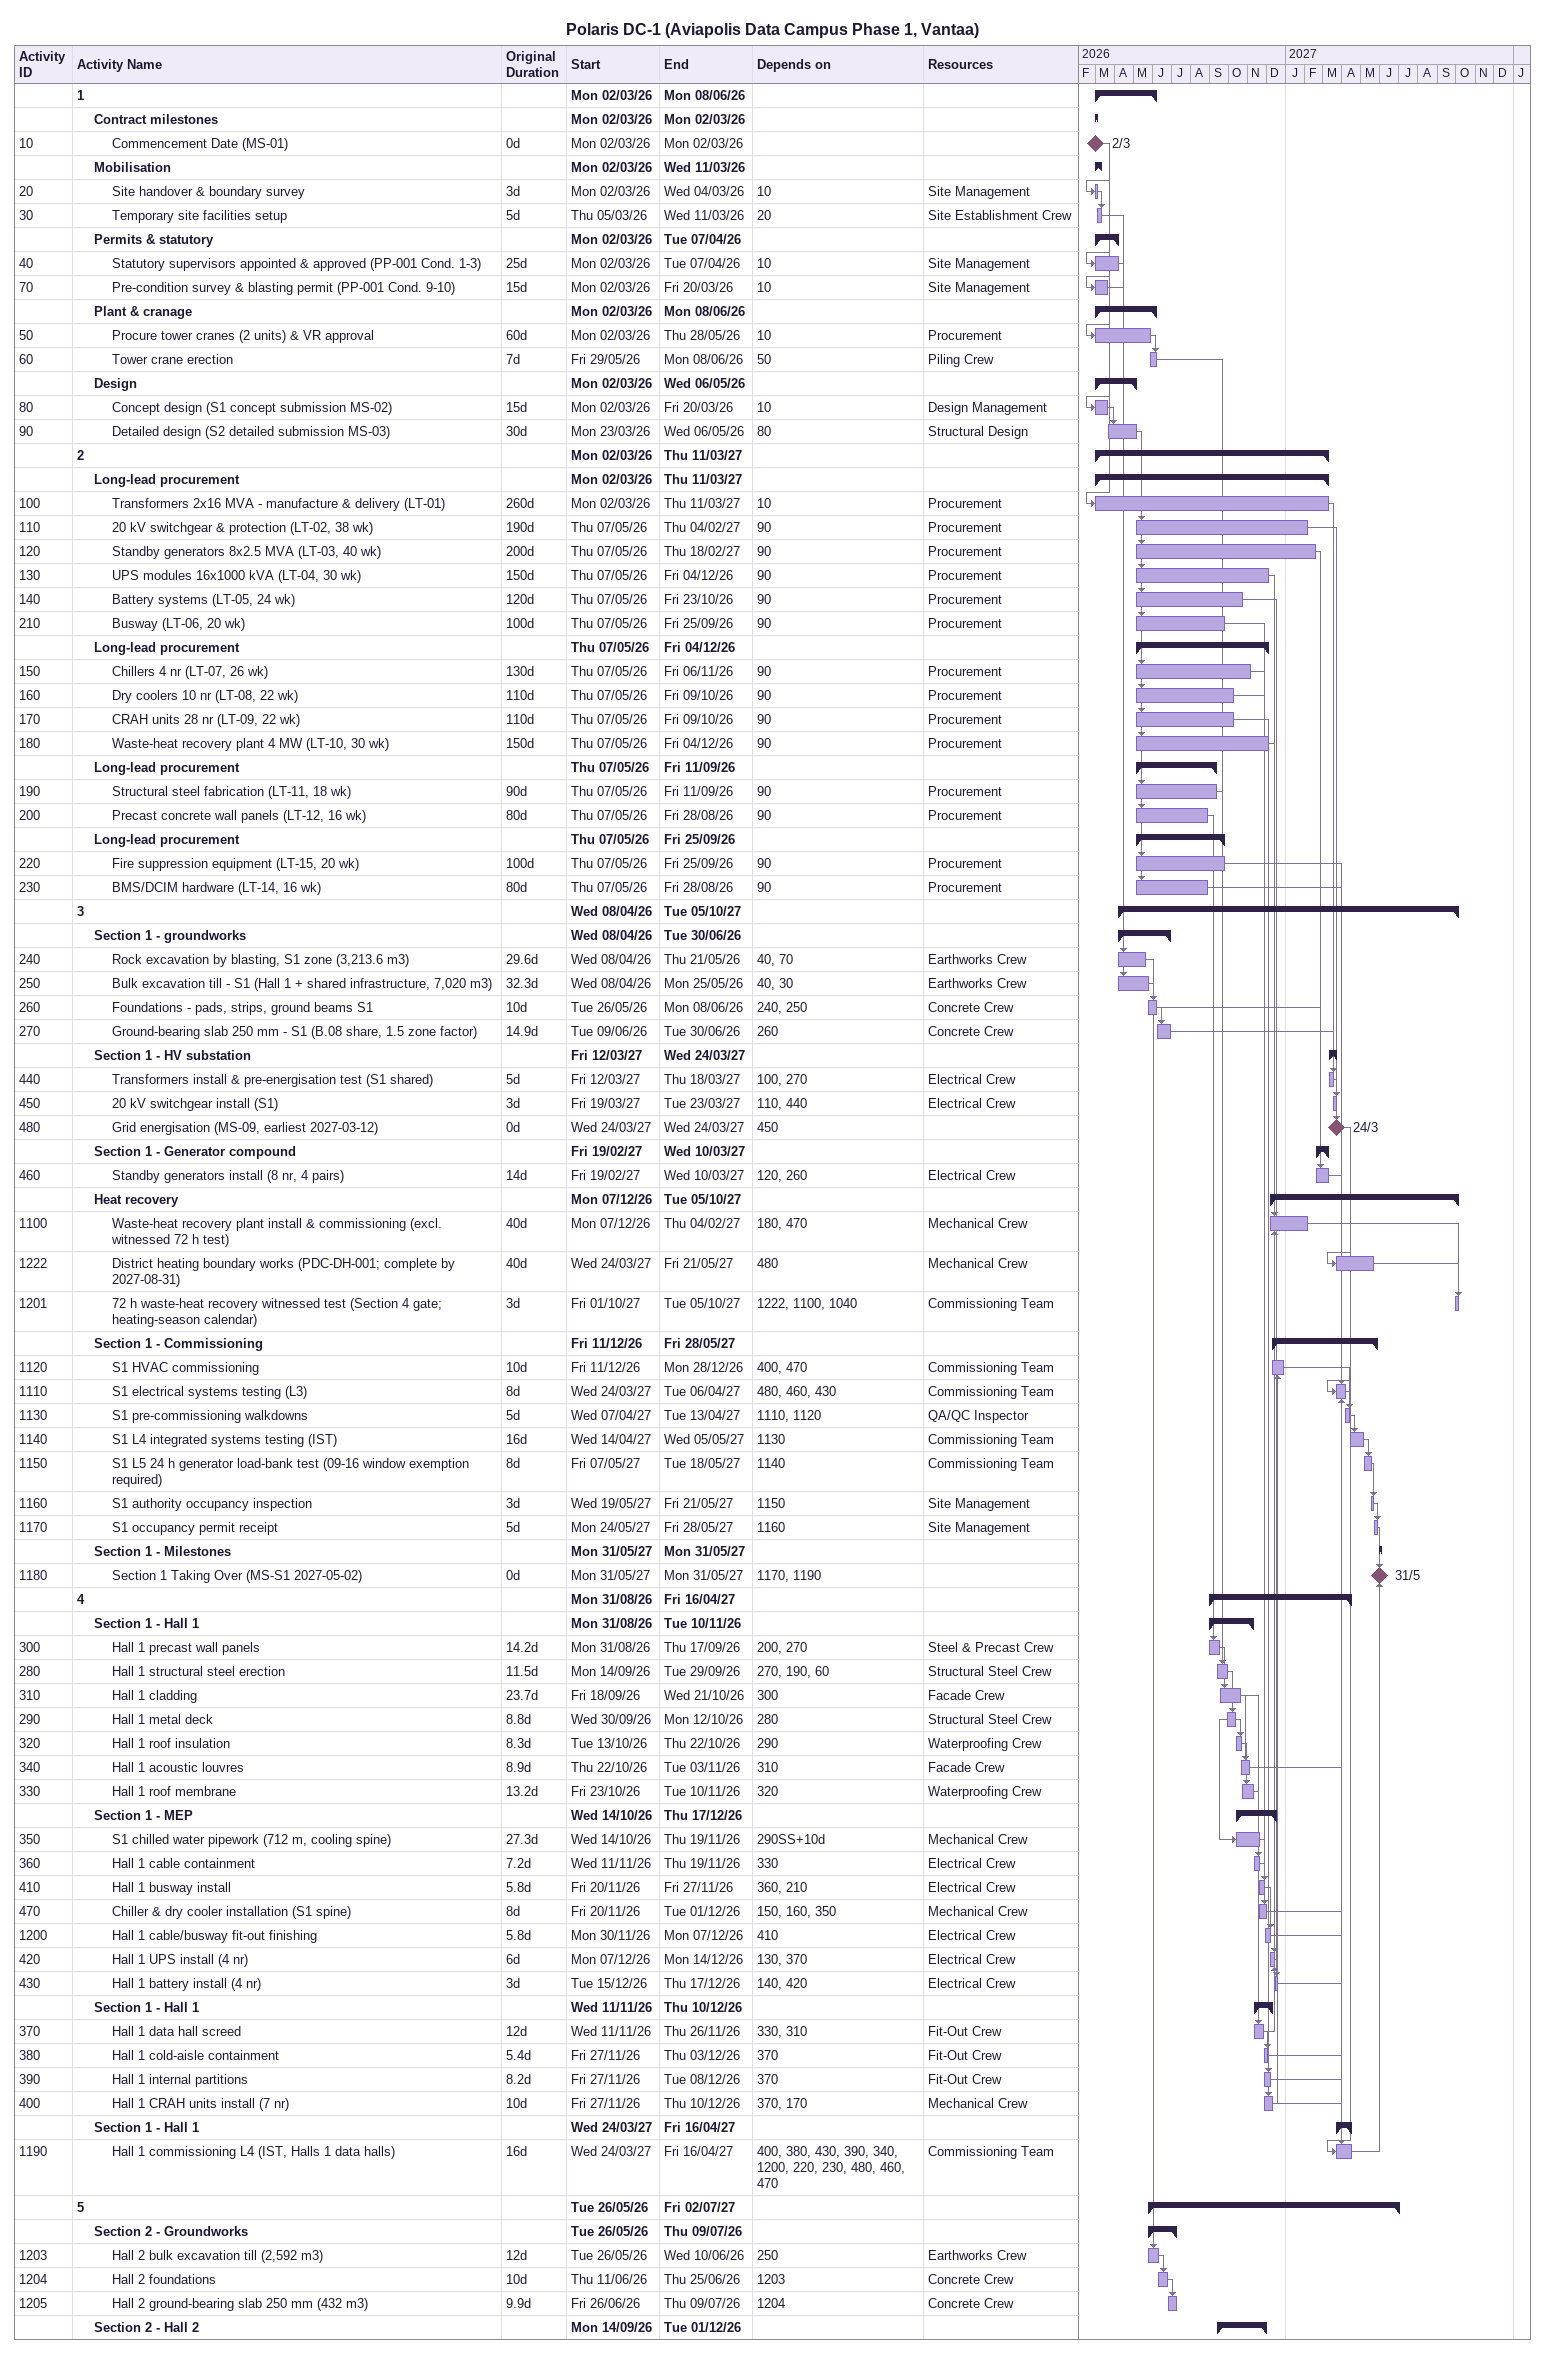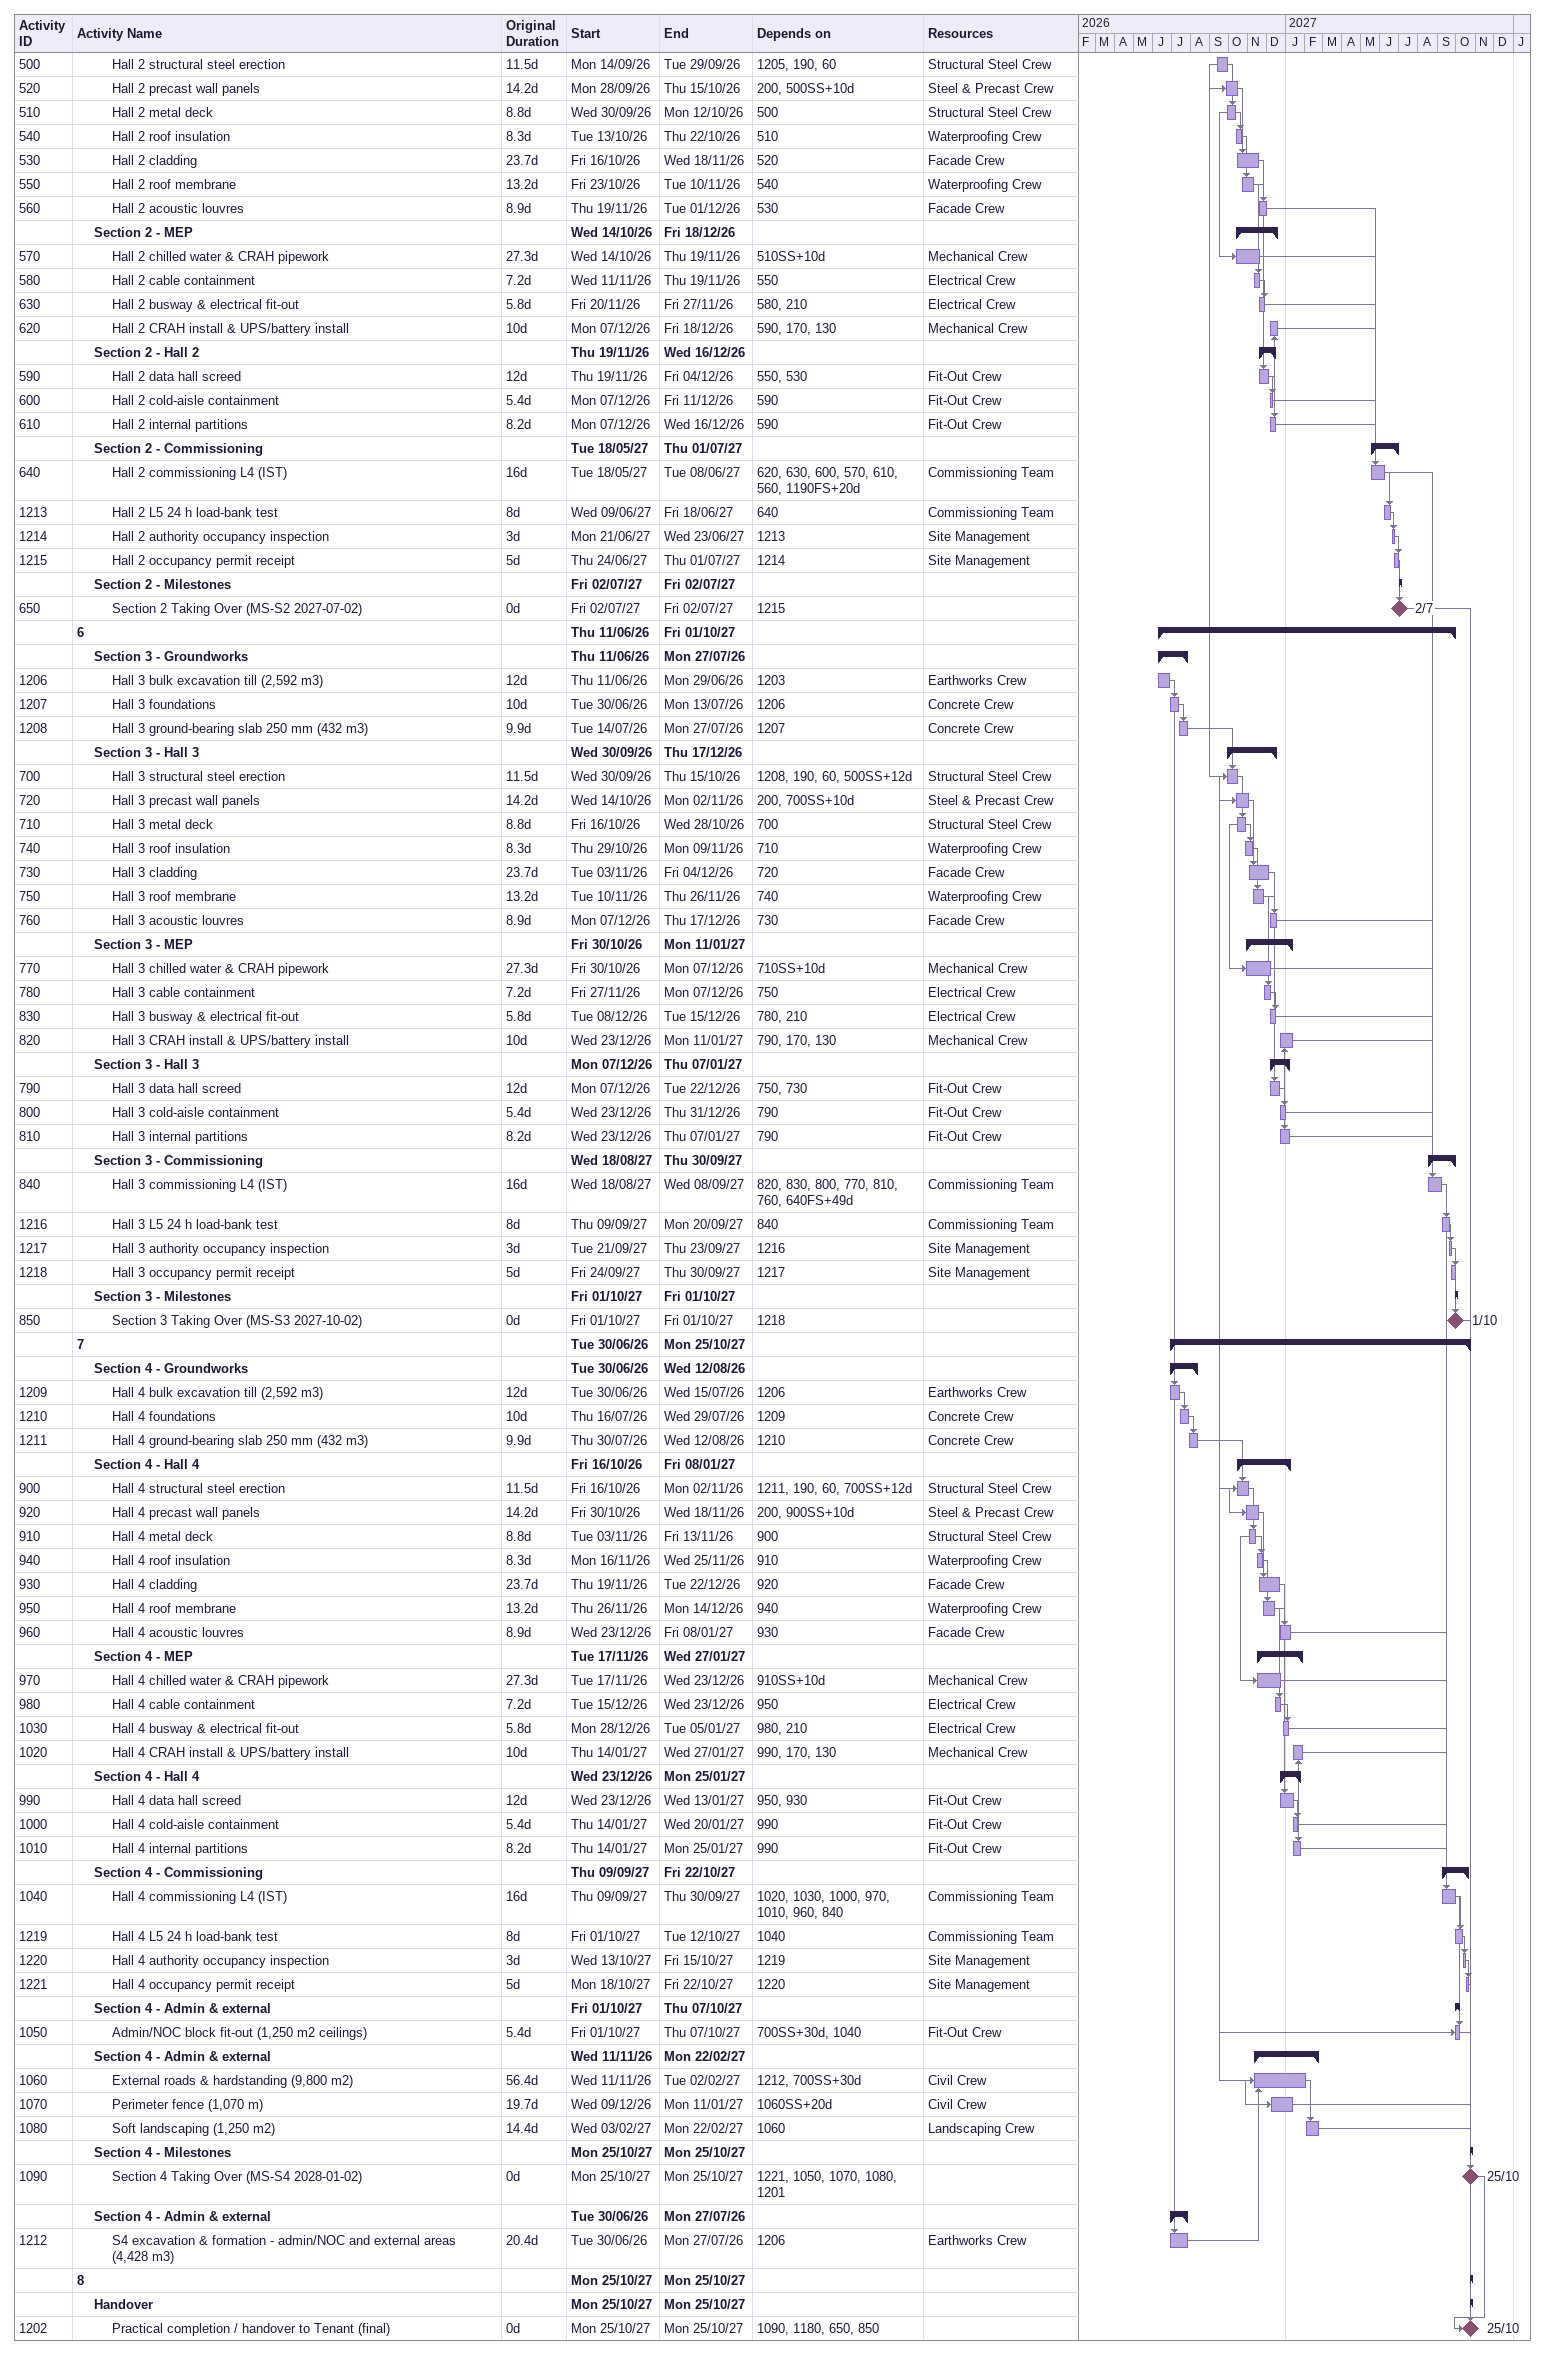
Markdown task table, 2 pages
Polaris DC-1 (Aviapolis Data Campus Phase 1, Vantaa)

| ID | Level | Task | Original duration | Start | Finish | Predecessors | Resources |
|---|---|---|---|---|---|---|---|
|  | 1 | **1** |  | 2026-03-02 | 2026-06-08 |  |  |
|  | 2 | **Contract milestones** |  | 2026-03-02 | 2026-03-02 |  |  |
| 10 | 3 | Commencement Date (MS-01) | 0d | 2026-03-02 | 2026-03-02 |  |  |
|  | 2 | **Mobilisation** |  | 2026-03-02 | 2026-03-11 |  |  |
| 20 | 3 | Site handover & boundary survey | 3d | 2026-03-02 | 2026-03-04 | 10 | Site Management |
| 30 | 3 | Temporary site facilities setup | 5d | 2026-03-05 | 2026-03-11 | 20 | Site Establishment Crew |
|  | 2 | **Permits & statutory** |  | 2026-03-02 | 2026-04-07 |  |  |
| 40 | 3 | Statutory supervisors appointed & approved (PP-001 Cond. 1-3) | 25d | 2026-03-02 | 2026-04-07 | 10 | Site Management |
| 70 | 3 | Pre-condition survey & blasting permit (PP-001 Cond. 9-10) | 15d | 2026-03-02 | 2026-03-20 | 10 | Site Management |
|  | 2 | **Plant & cranage** |  | 2026-03-02 | 2026-06-08 |  |  |
| 50 | 3 | Procure tower cranes (2 units) & VR approval | 60d | 2026-03-02 | 2026-05-28 | 10 | Procurement |
| 60 | 3 | Tower crane erection | 7d | 2026-05-29 | 2026-06-08 | 50 | Piling Crew |
|  | 2 | **Design** |  | 2026-03-02 | 2026-05-06 |  |  |
| 80 | 3 | Concept design (S1 concept submission MS-02) | 15d | 2026-03-02 | 2026-03-20 | 10 | Design Management |
| 90 | 3 | Detailed design (S2 detailed submission MS-03) | 30d | 2026-03-23 | 2026-05-06 | 80 | Structural Design |
|  | 1 | **2** |  | 2026-03-02 | 2027-03-11 |  |  |
|  | 2 | **Long-lead procurement** |  | 2026-03-02 | 2027-03-11 |  |  |
| 100 | 3 | Transformers 2x16 MVA - manufacture & delivery (LT-01) | 260d | 2026-03-02 | 2027-03-11 | 10 | Procurement |
| 110 | 3 | 20 kV switchgear & protection (LT-02, 38 wk) | 190d | 2026-05-07 | 2027-02-04 | 90 | Procurement |
| 120 | 3 | Standby generators 8x2.5 MVA (LT-03, 40 wk) | 200d | 2026-05-07 | 2027-02-18 | 90 | Procurement |
| 130 | 3 | UPS modules 16x1000 kVA (LT-04, 30 wk) | 150d | 2026-05-07 | 2026-12-04 | 90 | Procurement |
| 140 | 3 | Battery systems (LT-05, 24 wk) | 120d | 2026-05-07 | 2026-10-23 | 90 | Procurement |
| 210 | 3 | Busway (LT-06, 20 wk) | 100d | 2026-05-07 | 2026-09-25 | 90 | Procurement |
|  | 2 | **Long-lead procurement** |  | 2026-05-07 | 2026-12-04 |  |  |
| 150 | 3 | Chillers 4 nr (LT-07, 26 wk) | 130d | 2026-05-07 | 2026-11-06 | 90 | Procurement |
| 160 | 3 | Dry coolers 10 nr (LT-08, 22 wk) | 110d | 2026-05-07 | 2026-10-09 | 90 | Procurement |
| 170 | 3 | CRAH units 28 nr (LT-09, 22 wk) | 110d | 2026-05-07 | 2026-10-09 | 90 | Procurement |
| 180 | 3 | Waste-heat recovery plant 4 MW (LT-10, 30 wk) | 150d | 2026-05-07 | 2026-12-04 | 90 | Procurement |
|  | 2 | **Long-lead procurement** |  | 2026-05-07 | 2026-09-11 |  |  |
| 190 | 3 | Structural steel fabrication (LT-11, 18 wk) | 90d | 2026-05-07 | 2026-09-11 | 90 | Procurement |
| 200 | 3 | Precast concrete wall panels (LT-12, 16 wk) | 80d | 2026-05-07 | 2026-08-28 | 90 | Procurement |
|  | 2 | **Long-lead procurement** |  | 2026-05-07 | 2026-09-25 |  |  |
| 220 | 3 | Fire suppression equipment (LT-15, 20 wk) | 100d | 2026-05-07 | 2026-09-25 | 90 | Procurement |
| 230 | 3 | BMS/DCIM hardware (LT-14, 16 wk) | 80d | 2026-05-07 | 2026-08-28 | 90 | Procurement |
|  | 1 | **3** |  | 2026-04-08 | 2027-10-05 |  |  |
|  | 2 | **Section 1 - groundworks** |  | 2026-04-08 | 2026-06-30 |  |  |
| 240 | 3 | Rock excavation by blasting, S1 zone (3,213.6 m3) | 29.6d | 2026-04-08 | 2026-05-21 | 40, 70 | Earthworks Crew |
| 250 | 3 | Bulk excavation till - S1 (Hall 1 + shared infrastructure, 7,020 m3) | 32.3d | 2026-04-08 | 2026-05-25 | 40, 30 | Earthworks Crew |
| 260 | 3 | Foundations - pads, strips, ground beams S1 | 10d | 2026-05-26 | 2026-06-08 | 240, 250 | Concrete Crew |
| 270 | 3 | Ground-bearing slab 250 mm - S1 (B.08 share, 1.5 zone factor) | 14.9d | 2026-06-09 | 2026-06-30 | 260 | Concrete Crew |
|  | 2 | **Section 1 - HV substation** |  | 2027-03-12 | 2027-03-24 |  |  |
| 440 | 3 | Transformers install & pre-energisation test (S1 shared) | 5d | 2027-03-12 | 2027-03-18 | 100, 270 | Electrical Crew |
| 450 | 3 | 20 kV switchgear install (S1) | 3d | 2027-03-19 | 2027-03-23 | 110, 440 | Electrical Crew |
| 480 | 3 | Grid energisation (MS-09, earliest 2027-03-12) | 0d | 2027-03-24 | 2027-03-24 | 450 |  |
|  | 2 | **Section 1 - Generator compound** |  | 2027-02-19 | 2027-03-10 |  |  |
| 460 | 3 | Standby generators install (8 nr, 4 pairs) | 14d | 2027-02-19 | 2027-03-10 | 120, 260 | Electrical Crew |
|  | 2 | **Heat recovery** |  | 2026-12-07 | 2027-10-05 |  |  |
| 1100 | 3 | Waste-heat recovery plant install & commissioning (excl. witnessed 72 h test) | 40d | 2026-12-07 | 2027-02-04 | 180, 470 | Mechanical Crew |
| 1222 | 3 | District heating boundary works (PDC-DH-001; complete by 2027-08-31) | 40d | 2027-03-24 | 2027-05-21 | 480 | Mechanical Crew |
| 1201 | 3 | 72 h waste-heat recovery witnessed test (Section 4 gate; heating-season calendar) | 3d | 2027-10-01 | 2027-10-05 | 1222, 1100, 1040 | Commissioning Team |
|  | 2 | **Section 1 - Commissioning** |  | 2026-12-11 | 2027-05-28 |  |  |
| 1120 | 3 | S1 HVAC commissioning | 10d | 2026-12-11 | 2026-12-28 | 400, 470 | Commissioning Team |
| 1110 | 3 | S1 electrical systems testing (L3) | 8d | 2027-03-24 | 2027-04-06 | 480, 460, 430 | Commissioning Team |
| 1130 | 3 | S1 pre-commissioning walkdowns | 5d | 2027-04-07 | 2027-04-13 | 1110, 1120 | QA/QC Inspector |
| 1140 | 3 | S1 L4 integrated systems testing (IST) | 16d | 2027-04-14 | 2027-05-05 | 1130 | Commissioning Team |
| 1150 | 3 | S1 L5 24 h generator load-bank test (09-16 window exemption required) | 8d | 2027-05-07 | 2027-05-18 | 1140 | Commissioning Team |
| 1160 | 3 | S1 authority occupancy inspection | 3d | 2027-05-19 | 2027-05-21 | 1150 | Site Management |
| 1170 | 3 | S1 occupancy permit receipt | 5d | 2027-05-24 | 2027-05-28 | 1160 | Site Management |
|  | 2 | **Section 1 - Milestones** |  | 2027-05-31 | 2027-05-31 |  |  |
| 1180 | 3 | Section 1 Taking Over (MS-S1 2027-05-02) | 0d | 2027-05-31 | 2027-05-31 | 1170, 1190 |  |
|  | 1 | **4** |  | 2026-08-31 | 2027-04-16 |  |  |
|  | 2 | **Section 1 - Hall 1** |  | 2026-08-31 | 2026-11-10 |  |  |
| 300 | 3 | Hall 1 precast wall panels | 14.2d | 2026-08-31 | 2026-09-17 | 200, 270 | Steel & Precast Crew |
| 280 | 3 | Hall 1 structural steel erection | 11.5d | 2026-09-14 | 2026-09-29 | 270, 190, 60 | Structural Steel Crew |
| 310 | 3 | Hall 1 cladding | 23.7d | 2026-09-18 | 2026-10-21 | 300 | Facade Crew |
| 290 | 3 | Hall 1 metal deck | 8.8d | 2026-09-30 | 2026-10-12 | 280 | Structural Steel Crew |
| 320 | 3 | Hall 1 roof insulation | 8.3d | 2026-10-13 | 2026-10-22 | 290 | Waterproofing Crew |
| 340 | 3 | Hall 1 acoustic louvres | 8.9d | 2026-10-22 | 2026-11-03 | 310 | Facade Crew |
| 330 | 3 | Hall 1 roof membrane | 13.2d | 2026-10-23 | 2026-11-10 | 320 | Waterproofing Crew |
|  | 2 | **Section 1 - MEP** |  | 2026-10-14 | 2026-12-17 |  |  |
| 350 | 3 | S1 chilled water pipework (712 m, cooling spine) | 27.3d | 2026-10-14 | 2026-11-19 | 290SS+10d | Mechanical Crew |
| 360 | 3 | Hall 1 cable containment | 7.2d | 2026-11-11 | 2026-11-19 | 330 | Electrical Crew |
| 410 | 3 | Hall 1 busway install | 5.8d | 2026-11-20 | 2026-11-27 | 360, 210 | Electrical Crew |
| 470 | 3 | Chiller & dry cooler installation (S1 spine) | 8d | 2026-11-20 | 2026-12-01 | 150, 160, 350 | Mechanical Crew |
| 1200 | 3 | Hall 1 cable/busway fit-out finishing | 5.8d | 2026-11-30 | 2026-12-07 | 410 | Electrical Crew |
| 420 | 3 | Hall 1 UPS install (4 nr) | 6d | 2026-12-07 | 2026-12-14 | 130, 370 | Electrical Crew |
| 430 | 3 | Hall 1 battery install (4 nr) | 3d | 2026-12-15 | 2026-12-17 | 140, 420 | Electrical Crew |
|  | 2 | **Section 1 - Hall 1** |  | 2026-11-11 | 2026-12-10 |  |  |
| 370 | 3 | Hall 1 data hall screed | 12d | 2026-11-11 | 2026-11-26 | 330, 310 | Fit-Out Crew |
| 380 | 3 | Hall 1 cold-aisle containment | 5.4d | 2026-11-27 | 2026-12-03 | 370 | Fit-Out Crew |
| 390 | 3 | Hall 1 internal partitions | 8.2d | 2026-11-27 | 2026-12-08 | 370 | Fit-Out Crew |
| 400 | 3 | Hall 1 CRAH units install (7 nr) | 10d | 2026-11-27 | 2026-12-10 | 370, 170 | Mechanical Crew |
|  | 2 | **Section 1 - Hall 1** |  | 2027-03-24 | 2027-04-16 |  |  |
| 1190 | 3 | Hall 1 commissioning L4 (IST, Halls 1 data halls) | 16d | 2027-03-24 | 2027-04-16 | 400, 380, 430, 390, 340, 1200, 220, 230, 480, 460, 470 | Commissioning Team |
|  | 1 | **5** |  | 2026-05-26 | 2027-07-02 |  |  |
|  | 2 | **Section 2 - Groundworks** |  | 2026-05-26 | 2026-07-09 |  |  |
| 1203 | 3 | Hall 2 bulk excavation till (2,592 m3) | 12d | 2026-05-26 | 2026-06-10 | 250 | Earthworks Crew |
| 1204 | 3 | Hall 2 foundations | 10d | 2026-06-11 | 2026-06-25 | 1203 | Concrete Crew |
| 1205 | 3 | Hall 2 ground-bearing slab 250 mm (432 m3) | 9.9d | 2026-06-26 | 2026-07-09 | 1204 | Concrete Crew |
|  | 2 | **Section 2 - Hall 2** |  | 2026-09-14 | 2026-12-01 |  |  |
| 500 | 3 | Hall 2 structural steel erection | 11.5d | 2026-09-14 | 2026-09-29 | 1205, 190, 60 | Structural Steel Crew |
| 520 | 3 | Hall 2 precast wall panels | 14.2d | 2026-09-28 | 2026-10-15 | 200, 500SS+10d | Steel & Precast Crew |
| 510 | 3 | Hall 2 metal deck | 8.8d | 2026-09-30 | 2026-10-12 | 500 | Structural Steel Crew |
| 540 | 3 | Hall 2 roof insulation | 8.3d | 2026-10-13 | 2026-10-22 | 510 | Waterproofing Crew |
| 530 | 3 | Hall 2 cladding | 23.7d | 2026-10-16 | 2026-11-18 | 520 | Facade Crew |
| 550 | 3 | Hall 2 roof membrane | 13.2d | 2026-10-23 | 2026-11-10 | 540 | Waterproofing Crew |
| 560 | 3 | Hall 2 acoustic louvres | 8.9d | 2026-11-19 | 2026-12-01 | 530 | Facade Crew |
|  | 2 | **Section 2 - MEP** |  | 2026-10-14 | 2026-12-18 |  |  |
| 570 | 3 | Hall 2 chilled water & CRAH pipework | 27.3d | 2026-10-14 | 2026-11-19 | 510SS+10d | Mechanical Crew |
| 580 | 3 | Hall 2 cable containment | 7.2d | 2026-11-11 | 2026-11-19 | 550 | Electrical Crew |
| 630 | 3 | Hall 2 busway & electrical fit-out | 5.8d | 2026-11-20 | 2026-11-27 | 580, 210 | Electrical Crew |
| 620 | 3 | Hall 2 CRAH install & UPS/battery install | 10d | 2026-12-07 | 2026-12-18 | 590, 170, 130 | Mechanical Crew |
|  | 2 | **Section 2 - Hall 2** |  | 2026-11-19 | 2026-12-16 |  |  |
| 590 | 3 | Hall 2 data hall screed | 12d | 2026-11-19 | 2026-12-04 | 550, 530 | Fit-Out Crew |
| 600 | 3 | Hall 2 cold-aisle containment | 5.4d | 2026-12-07 | 2026-12-11 | 590 | Fit-Out Crew |
| 610 | 3 | Hall 2 internal partitions | 8.2d | 2026-12-07 | 2026-12-16 | 590 | Fit-Out Crew |
|  | 2 | **Section 2 - Commissioning** |  | 2027-05-18 | 2027-07-01 |  |  |
| 640 | 3 | Hall 2 commissioning L4 (IST) | 16d | 2027-05-18 | 2027-06-08 | 620, 630, 600, 570, 610, 560, 1190FS+20d | Commissioning Team |
| 1213 | 3 | Hall 2 L5 24 h load-bank test | 8d | 2027-06-09 | 2027-06-18 | 640 | Commissioning Team |
| 1214 | 3 | Hall 2 authority occupancy inspection | 3d | 2027-06-21 | 2027-06-23 | 1213 | Site Management |
| 1215 | 3 | Hall 2 occupancy permit receipt | 5d | 2027-06-24 | 2027-07-01 | 1214 | Site Management |
|  | 2 | **Section 2 - Milestones** |  | 2027-07-02 | 2027-07-02 |  |  |
| 650 | 3 | Section 2 Taking Over (MS-S2 2027-07-02) | 0d | 2027-07-02 | 2027-07-02 | 1215 |  |
|  | 1 | **6** |  | 2026-06-11 | 2027-10-01 |  |  |
|  | 2 | **Section 3 - Groundworks** |  | 2026-06-11 | 2026-07-27 |  |  |
| 1206 | 3 | Hall 3 bulk excavation till (2,592 m3) | 12d | 2026-06-11 | 2026-06-29 | 1203 | Earthworks Crew |
| 1207 | 3 | Hall 3 foundations | 10d | 2026-06-30 | 2026-07-13 | 1206 | Concrete Crew |
| 1208 | 3 | Hall 3 ground-bearing slab 250 mm (432 m3) | 9.9d | 2026-07-14 | 2026-07-27 | 1207 | Concrete Crew |
|  | 2 | **Section 3 - Hall 3** |  | 2026-09-30 | 2026-12-17 |  |  |
| 700 | 3 | Hall 3 structural steel erection | 11.5d | 2026-09-30 | 2026-10-15 | 1208, 190, 60, 500SS+12d | Structural Steel Crew |
| 720 | 3 | Hall 3 precast wall panels | 14.2d | 2026-10-14 | 2026-11-02 | 200, 700SS+10d | Steel & Precast Crew |
| 710 | 3 | Hall 3 metal deck | 8.8d | 2026-10-16 | 2026-10-28 | 700 | Structural Steel Crew |
| 740 | 3 | Hall 3 roof insulation | 8.3d | 2026-10-29 | 2026-11-09 | 710 | Waterproofing Crew |
| 730 | 3 | Hall 3 cladding | 23.7d | 2026-11-03 | 2026-12-04 | 720 | Facade Crew |
| 750 | 3 | Hall 3 roof membrane | 13.2d | 2026-11-10 | 2026-11-26 | 740 | Waterproofing Crew |
| 760 | 3 | Hall 3 acoustic louvres | 8.9d | 2026-12-07 | 2026-12-17 | 730 | Facade Crew |
|  | 2 | **Section 3 - MEP** |  | 2026-10-30 | 2027-01-11 |  |  |
| 770 | 3 | Hall 3 chilled water & CRAH pipework | 27.3d | 2026-10-30 | 2026-12-07 | 710SS+10d | Mechanical Crew |
| 780 | 3 | Hall 3 cable containment | 7.2d | 2026-11-27 | 2026-12-07 | 750 | Electrical Crew |
| 830 | 3 | Hall 3 busway & electrical fit-out | 5.8d | 2026-12-08 | 2026-12-15 | 780, 210 | Electrical Crew |
| 820 | 3 | Hall 3 CRAH install & UPS/battery install | 10d | 2026-12-23 | 2027-01-11 | 790, 170, 130 | Mechanical Crew |
|  | 2 | **Section 3 - Hall 3** |  | 2026-12-07 | 2027-01-07 |  |  |
| 790 | 3 | Hall 3 data hall screed | 12d | 2026-12-07 | 2026-12-22 | 750, 730 | Fit-Out Crew |
| 800 | 3 | Hall 3 cold-aisle containment | 5.4d | 2026-12-23 | 2026-12-31 | 790 | Fit-Out Crew |
| 810 | 3 | Hall 3 internal partitions | 8.2d | 2026-12-23 | 2027-01-07 | 790 | Fit-Out Crew |
|  | 2 | **Section 3 - Commissioning** |  | 2027-08-18 | 2027-09-30 |  |  |
| 840 | 3 | Hall 3 commissioning L4 (IST) | 16d | 2027-08-18 | 2027-09-08 | 820, 830, 800, 770, 810, 760, 640FS+49d | Commissioning Team |
| 1216 | 3 | Hall 3 L5 24 h load-bank test | 8d | 2027-09-09 | 2027-09-20 | 840 | Commissioning Team |
| 1217 | 3 | Hall 3 authority occupancy inspection | 3d | 2027-09-21 | 2027-09-23 | 1216 | Site Management |
| 1218 | 3 | Hall 3 occupancy permit receipt | 5d | 2027-09-24 | 2027-09-30 | 1217 | Site Management |
|  | 2 | **Section 3 - Milestones** |  | 2027-10-01 | 2027-10-01 |  |  |
| 850 | 3 | Section 3 Taking Over (MS-S3 2027-10-02) | 0d | 2027-10-01 | 2027-10-01 | 1218 |  |
|  | 1 | **7** |  | 2026-06-30 | 2027-10-25 |  |  |
|  | 2 | **Section 4 - Groundworks** |  | 2026-06-30 | 2026-08-12 |  |  |
| 1209 | 3 | Hall 4 bulk excavation till (2,592 m3) | 12d | 2026-06-30 | 2026-07-15 | 1206 | Earthworks Crew |
| 1210 | 3 | Hall 4 foundations | 10d | 2026-07-16 | 2026-07-29 | 1209 | Concrete Crew |
| 1211 | 3 | Hall 4 ground-bearing slab 250 mm (432 m3) | 9.9d | 2026-07-30 | 2026-08-12 | 1210 | Concrete Crew |
|  | 2 | **Section 4 - Hall 4** |  | 2026-10-16 | 2027-01-08 |  |  |
| 900 | 3 | Hall 4 structural steel erection | 11.5d | 2026-10-16 | 2026-11-02 | 1211, 190, 60, 700SS+12d | Structural Steel Crew |
| 920 | 3 | Hall 4 precast wall panels | 14.2d | 2026-10-30 | 2026-11-18 | 200, 900SS+10d | Steel & Precast Crew |
| 910 | 3 | Hall 4 metal deck | 8.8d | 2026-11-03 | 2026-11-13 | 900 | Structural Steel Crew |
| 940 | 3 | Hall 4 roof insulation | 8.3d | 2026-11-16 | 2026-11-25 | 910 | Waterproofing Crew |
| 930 | 3 | Hall 4 cladding | 23.7d | 2026-11-19 | 2026-12-22 | 920 | Facade Crew |
| 950 | 3 | Hall 4 roof membrane | 13.2d | 2026-11-26 | 2026-12-14 | 940 | Waterproofing Crew |
| 960 | 3 | Hall 4 acoustic louvres | 8.9d | 2026-12-23 | 2027-01-08 | 930 | Facade Crew |
|  | 2 | **Section 4 - MEP** |  | 2026-11-17 | 2027-01-27 |  |  |
| 970 | 3 | Hall 4 chilled water & CRAH pipework | 27.3d | 2026-11-17 | 2026-12-23 | 910SS+10d | Mechanical Crew |
| 980 | 3 | Hall 4 cable containment | 7.2d | 2026-12-15 | 2026-12-23 | 950 | Electrical Crew |
| 1030 | 3 | Hall 4 busway & electrical fit-out | 5.8d | 2026-12-28 | 2027-01-05 | 980, 210 | Electrical Crew |
| 1020 | 3 | Hall 4 CRAH install & UPS/battery install | 10d | 2027-01-14 | 2027-01-27 | 990, 170, 130 | Mechanical Crew |
|  | 2 | **Section 4 - Hall 4** |  | 2026-12-23 | 2027-01-25 |  |  |
| 990 | 3 | Hall 4 data hall screed | 12d | 2026-12-23 | 2027-01-13 | 950, 930 | Fit-Out Crew |
| 1000 | 3 | Hall 4 cold-aisle containment | 5.4d | 2027-01-14 | 2027-01-20 | 990 | Fit-Out Crew |
| 1010 | 3 | Hall 4 internal partitions | 8.2d | 2027-01-14 | 2027-01-25 | 990 | Fit-Out Crew |
|  | 2 | **Section 4 - Commissioning** |  | 2027-09-09 | 2027-10-22 |  |  |
| 1040 | 3 | Hall 4 commissioning L4 (IST) | 16d | 2027-09-09 | 2027-09-30 | 1020, 1030, 1000, 970, 1010, 960, 840 | Commissioning Team |
| 1219 | 3 | Hall 4 L5 24 h load-bank test | 8d | 2027-10-01 | 2027-10-12 | 1040 | Commissioning Team |
| 1220 | 3 | Hall 4 authority occupancy inspection | 3d | 2027-10-13 | 2027-10-15 | 1219 | Site Management |
| 1221 | 3 | Hall 4 occupancy permit receipt | 5d | 2027-10-18 | 2027-10-22 | 1220 | Site Management |
|  | 2 | **Section 4 - Admin & external** |  | 2027-10-01 | 2027-10-07 |  |  |
| 1050 | 3 | Admin/NOC block fit-out (1,250 m2 ceilings) | 5.4d | 2027-10-01 | 2027-10-07 | 700SS+30d, 1040 | Fit-Out Crew |
|  | 2 | **Section 4 - Admin & external** |  | 2026-11-11 | 2027-02-22 |  |  |
| 1060 | 3 | External roads & hardstanding (9,800 m2) | 56.4d | 2026-11-11 | 2027-02-02 | 1212, 700SS+30d | Civil Crew |
| 1070 | 3 | Perimeter fence (1,070 m) | 19.7d | 2026-12-09 | 2027-01-11 | 1060SS+20d | Civil Crew |
| 1080 | 3 | Soft landscaping (1,250 m2) | 14.4d | 2027-02-03 | 2027-02-22 | 1060 | Landscaping Crew |
|  | 2 | **Section 4 - Milestones** |  | 2027-10-25 | 2027-10-25 |  |  |
| 1090 | 3 | Section 4 Taking Over (MS-S4 2028-01-02) | 0d | 2027-10-25 | 2027-10-25 | 1221, 1050, 1070, 1080, 1201 |  |
|  | 2 | **Section 4 - Admin & external** |  | 2026-06-30 | 2026-07-27 |  |  |
| 1212 | 3 | S4 excavation & formation - admin/NOC and external areas (4,428 m3) | 20.4d | 2026-06-30 | 2026-07-27 | 1206 | Earthworks Crew |
|  | 1 | **8** |  | 2027-10-25 | 2027-10-25 |  |  |
|  | 2 | **Handover** |  | 2027-10-25 | 2027-10-25 |  |  |
| 1202 | 3 | Practical completion / handover to Tenant (final) | 0d | 2027-10-25 | 2027-10-25 | 1090, 1180, 650, 850 |  |
